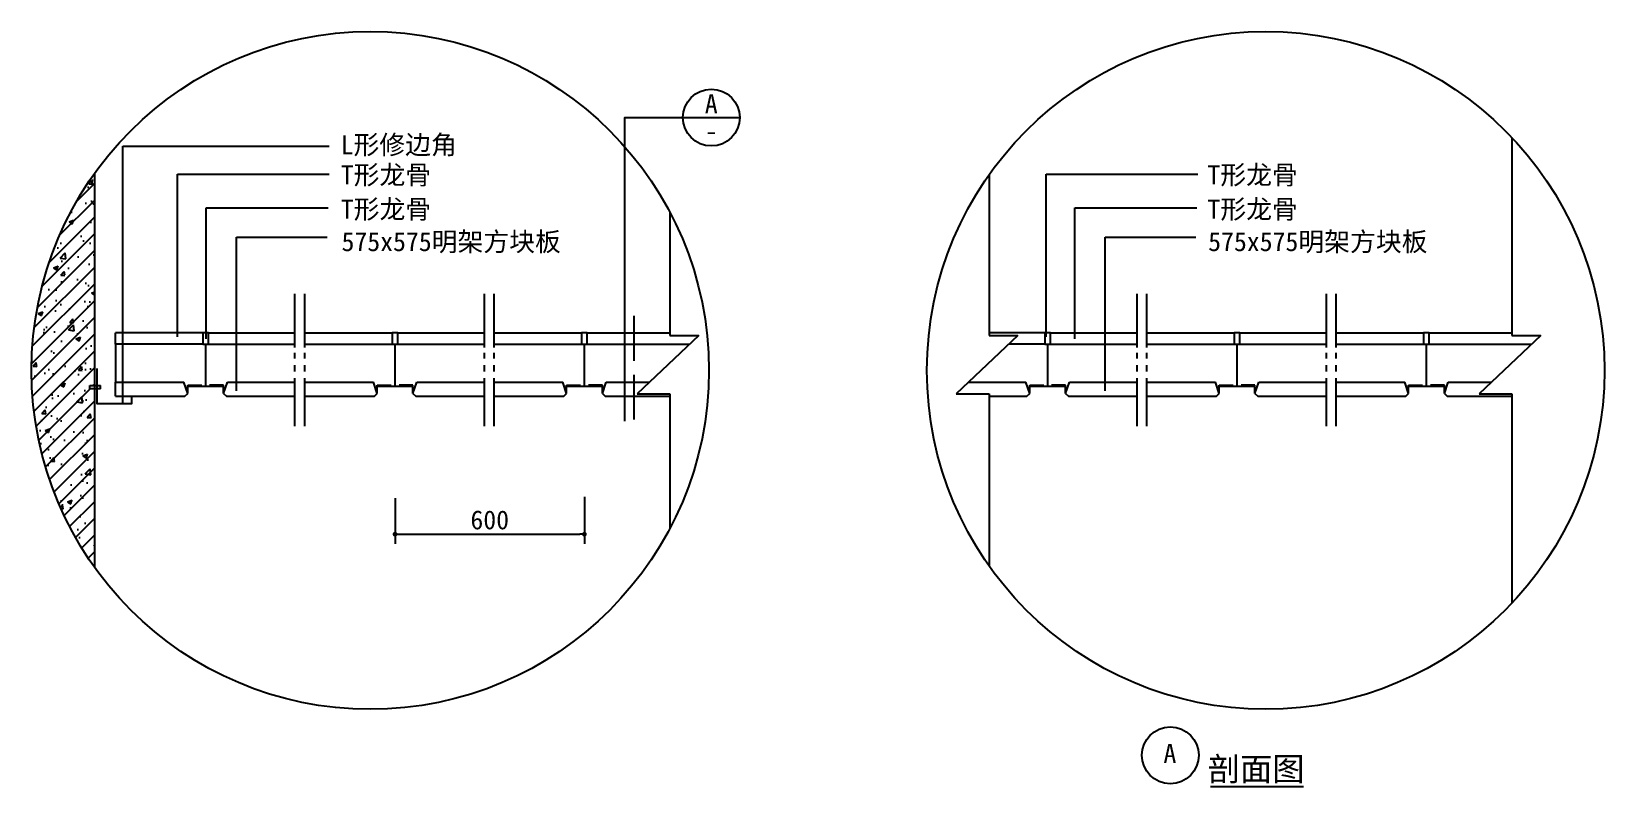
# Model space of a CAD drawing. Extents: x 206 to 5190, y 4518 to 6910.
import ezdxf
from ezdxf.enums import TextEntityAlignment as Align

# ---------------------------------------------------------------- set-up
doc = ezdxf.new("R2010")
doc.units = 0
doc.header["$LTSCALE"] = 0.2
doc.header["$MEASUREMENT"] = 0
doc.header["$PDMODE"] = 34
doc.header["$PDSIZE"] = 5
doc.layers.get('0').update_dxf_attribs({"linetype": 'CONTINUOUS'})
doc.layers.get('DEFPOINTS').update_dxf_attribs({"linetype": 'CONTINUOUS'})
for name, color, linetype in [('2', 2, 'CONTINUOUS'), ('3', 3, 'CONTINUOUS'), ('4', 4, 'CONTINUOUS'), ('7', 7, 'CONTINUOUS'), ('BH', 3, 'CONTINUOUS'), ('DIM', 3, 'CONTINUOUS'), ('TEXT', 3, 'CONTINUOUS')]:
    doc.layers.add(name, color=color, linetype=linetype)
doc.styles.add('HZ', font='')
doc.styles.get('HZ').set_extended_font_data('仿宋_GB2312')
doc.dimstyles.get("Standard").update_dxf_attribs({"dimscale": 0, "dimtxt": 2.5, "dimasz": 2.5, "dimexe": 1.25, "dimexo": 0.625, "dimtad": 1, "dimdec": 4, "dimtxsty": 'STANDARD', "dimcen": 2.5, "dimclrt": 7, "dimazin": 3, "dimtfac": 1, "dimtdec": 4, "dimtmove": 0, "dimatfit": 3, "dimtolj": 1, "dimtzin": 0})
doc.dimstyles.new('STANDARD$7', dxfattribs={"dimtxt": 20, "dimasz": 5, "dimexe": 0.18, "dimexo": 0.0625, "dimgap": 0.09, "dimtad": 1, "dimdec": 0, "dimzin": 0, "dimtxsty": 'STANDARD', "dimblk1": 'DOT', "dimblk2": 'DOT', "dimsah": 1, "dimcen": 0.09, "dimclrt": 7, "dimazin": 3, "dimtfac": 1, "dimtdec": 4, "dimtmove": 0, "dimatfit": 3, "dimtolj": 1, "dimtzin": 0})

# ---------------------------------------------------------------- blocks, each defined once
blk = doc.blocks.new('_DOT')
at = {"color": 0, "linetype": 'BYBLOCK'}
blk.add_line((-0.5, 0), (-1, 0), dxfattribs=at)
at = {"color": 0, "linetype": 'BYBLOCK', "const_width": 0.5}
blk.add_lwpolyline([(-0.25, 0, 1), (0.25, 0, 1)], format="xyb", close=True, dxfattribs=at)
blk = doc.blocks.new('*D1')
at = {"linetype": 'BYBLOCK'}
for p, q in [((7070.3, 5887.5), (7070.3, 5743.6)), ((7670.3, 5892.1), (7670.3, 5743.6)), ((7085.3, 5773.6), (7655.3, 5773.6))]:
    blk.add_line(p, q, dxfattribs=at)
at = {"layer": 'DEFPOINTS', "color": 0, "linetype": 'BYBLOCK'}
for p in [(7070.3, 5917.5), (7670.3, 5922.1), (7670.3, 5773.6)]:
    blk.add_point(p, dxfattribs=at)
at = {"linetype": 'BYBLOCK', "xscale": 15, "yscale": 15, "zscale": 15, "rotation": 180}
blk.add_blockref('_DOT', (7070.3, 5773.6), dxfattribs=at)
at = {"linetype": 'BYBLOCK', "xscale": 15, "yscale": 15, "zscale": 15}
blk.add_blockref('_DOT', (7670.3, 5773.6), dxfattribs=at)
at = {"linetype": 'BYBLOCK', "insert": (7370.3, 5818.6), "char_height": 60, "attachment_point": 5, "style": 'HZ'}
blk.add_mtext('\\A1;600', dxfattribs=at)

msp = doc.modelspace()

# ---------------------------------------------------------------- hatches: boundary and pattern name
at = {"layer": 'BH'}
h = msp.add_hatch(dxfattribs=at)
h.set_pattern_fill('ANSI31', color=256, scale=300, style=0)
h.set_pattern_definition([(45, (77976.98, 10443.267), (-26.516504, 26.516504), [])])
h.paths.add_polyline_path([(205.5, 5836.5, 0.156084), (404.9, 5213.4), (404.9, 5778.4), (390.5, 5778.4), (390.5, 5788.1), (404.9, 5788.1), (404.9, 6459.7, 0.156084)])
h = msp.add_hatch(dxfattribs=at)
h.set_pattern_fill('AR-CONC', color=256, scale=20, style=0)
h.set_pattern_definition([(50, (77976.98, 10443.27), (143.45204, -12.55043), [15, -165]), (355, (77976.98, 10443.27), (-27.75027, 150.43843), [12, -132]), (100.4514, (77988.93, 10442.22), (115.70188, 137.8879), [12.74804, -140.22842]), (46.1842, (77976.98, 10483.27), (213.4482, -33.1038), [22.5, -247.5]), (96.6356, (77994.77, 10480.5), (186.93254, 194.8236), [19.12206, -210.3426]), (351.1842, (77976.98, 10483.27), (186.9324, 194.8237), [18, -198]), (21, (77996.98, 10473.27), (119.38141, -80.52378), [15, -165]), (326, (77996.98, 10473.27), (48.66307, 145.03), [12, -132]), (71.4514, (78006.93, 10466.56), (168.04453, 64.5061), [12.74804, -140.22842]), (37.5, (77976.98, 10443.267), (2.43197, 66.57877), [0, -130.4, 0, -134, 0, -132.5]), (7.5, (77976.98, 10443.27), (52.61391, 78.88234), [0, -76.4, 0, -127.4, 0, -50.5]), (327.5, (77932.38, 10443.267), (106.764487, -4.510974), [0, -50, 0, -156, 0, -207]), (317.5, (77912.38, 10443.27), (116.63723, 20.021), [0, -65, 0, -103.6, 0, -147])])
h.paths.add_polyline_path([(404.9, 6459.7, 0.156084), (205.5, 5836.5, 0.156084), (404.9, 5213.4), (404.9, 5778.4), (390.5, 5778.4), (390.5, 5788.1), (404.9, 5788.1)])

# ---------------------------------------------------------------- linework, layer by layer
at = {"layer": '2'}
msp.add_line((404.9, 6459.7), (404.9, 5213.4), dxfattribs=at)
at = {"layer": '3'}
for p, q in [((4896.2, 6574.3), (4896.2, 5947.2)), ((3239.7, 6455.9), (3239.7, 5947.2)), ((2228.3, 6337.5), (2228.3, 5947.2)), ((1040.5, 5909.2), (1040.5, 6079.4)), ((1071.4, 5909.2), (1071.4, 6079.4)), ((1640.5, 5909.2), (1640.5, 6079.4)), ((1671.4, 5909.2), (1671.4, 6079.4)), ((3708.5, 5909.2), (3708.5, 6079.4)), ((3739.3, 5909.2), (3739.3, 6079.4)), ((4308.5, 5909.2), (4308.5, 6079.4)), ((4339.3, 5909.2), (4339.3, 6079.4)), ((2319.9, 5947.2), (2124.6, 5762.5)), ((2228.3, 5947.2), (2319.9, 5947.2)), ((3331.3, 5947.2), (3136, 5762.5)), ((3239.7, 5947.2), (3331.3, 5947.2)), ((4987.8, 5947.2), (4792.5, 5762.5)), ((4896.2, 5947.2), (4987.8, 5947.2)), ((1040.5, 5873.6), (1040.5, 5891.7)), ((1071.4, 5873.6), (1071.4, 5891.7)), ((1640.5, 5873.6), (1640.5, 5891.7)), ((1671.4, 5873.6), (1671.4, 5891.7)), ((3708.5, 5873.6), (3708.5, 5891.7)), ((3739.3, 5873.6), (3739.3, 5891.7)), ((4308.5, 5873.6), (4308.5, 5891.7)), ((4339.3, 5873.6), (4339.3, 5891.7)), ((1040.5, 5833), (1040.5, 5853.1)), ((1071.4, 5833), (1071.4, 5853.1)), ((1640.5, 5833), (1640.5, 5853.1)), ((1671.4, 5833), (1671.4, 5853.1)), ((3708.5, 5833), (3708.5, 5853.1)), ((3739.3, 5833), (3739.3, 5853.1)), ((4308.5, 5833), (4308.5, 5853.1)), ((4339.3, 5833), (4339.3, 5853.1)), ((1040.5, 5660), (1040.5, 5812)), ((1071.4, 5660), (1071.4, 5812)), ((1640.5, 5660), (1640.5, 5812)), ((1671.4, 5660), (1671.4, 5812)), ((3708.5, 5660), (3708.5, 5812)), ((3739.3, 5660), (3739.3, 5812)), ((4308.5, 5660), (4308.5, 5812)), ((4339.3, 5660), (4339.3, 5812)), ((2124.6, 5762.5), (2228.3, 5762.5)), ((2228.3, 5762.5), (2228.3, 5335.6)), ((3136, 5762.5), (3239.7, 5762.5)), ((3239.7, 5762.5), (3239.7, 5217.2)), ((4792.5, 5762.5), (4896.2, 5762.5)), ((4896.2, 5762.5), (4896.2, 5098.8))]:
    msp.add_line(p, q, dxfattribs=at)
for centre in [(1278.9, 5836.5), (4116.4, 5836.5)]:
    msp.add_circle(centre, 1073.4, dxfattribs=at)
at = {"layer": '4'}
for p, q in [((471.4, 5919.4), (471.4, 5954.9)), ((748.8, 5954.9), (471.4, 5954.9)), ((766.5, 5954.9), (1040.5, 5954.9)), ((1071.4, 5954.9), (1348.8, 5954.9)), ((1366.5, 5954.9), (1640.5, 5954.9)), ((1671.4, 5954.9), (1948.8, 5954.9)), ((1966.5, 5954.9), (2228.3, 5954.9)), ((3416.7, 5954.9), (3239.7, 5954.9)), ((3434.4, 5954.9), (3708.5, 5954.9)), ((3739.3, 5954.9), (4016.7, 5954.9)), ((4034.4, 5954.9), (4308.5, 5954.9)), ((4339.3, 5954.9), (4616.7, 5954.9)), ((4634.4, 5954.9), (4896.2, 5954.9)), ((748.8, 5919.4), (471.4, 5919.4)), ((471.4, 5919.4), (471.4, 5798.8)), ((757.6, 5786.5), (757.6, 5919.4)), ((766.5, 5919.4), (1040.5, 5919.4)), ((1071.4, 5919.4), (1348.8, 5919.4)), ((1357.6, 5786.5), (1357.6, 5919.4)), ((1366.5, 5919.4), (1640.5, 5919.4)), ((1671.4, 5919.4), (1948.8, 5919.4)), ((1957.6, 5786.5), (1957.6, 5919.4)), ((1966.5, 5919.4), (2290.5, 5919.4)), ((3416.7, 5919.4), (3301.9, 5919.4)), ((3425.5, 5786.5), (3425.5, 5919.4)), ((3434.4, 5919.4), (3708.5, 5919.4)), ((3739.3, 5919.4), (4016.7, 5919.4)), ((4025.5, 5786.5), (4025.5, 5919.4)), ((4034.4, 5919.4), (4308.5, 5919.4)), ((4339.3, 5919.4), (4616.7, 5919.4)), ((4625.5, 5786.5), (4625.5, 5919.4)), ((4634.4, 5919.4), (4958.4, 5919.4)), ((704.5, 5786.5), (810.8, 5786.5)), ((1304.5, 5786.5), (1410.8, 5786.5)), ((1904.5, 5786.5), (2010.8, 5786.5)), ((3372.4, 5786.5), (3478.7, 5786.5)), ((3972.4, 5786.5), (4078.7, 5786.5)), ((4572.4, 5786.5), (4678.7, 5786.5))]:
    msp.add_line(p, q, dxfattribs=at)
at = {"layer": '4', "color": 3}
msp.add_lwpolyline([(412.7, 5842.3), (412.7, 5731.6), (523.5, 5731.6), (523.5, 5753.7)], dxfattribs=at)
at = {"layer": '7'}
for p, q in [((390.5, 5778.4), (390.5, 5788.1)), ((390.5, 5788.1), (424.6, 5788.1)), ((424.6, 5778.4), (424.6, 5788.1)), ((471.4, 5754.5), (471.4, 5798.8)), ((471.4, 5798.8), (688.8, 5798.8)), ((700.8, 5763.4), (688.8, 5798.8)), ((700.8, 5763.4), (700.8, 5790)), ((700.8, 5790), (745.1, 5790)), ((814.4, 5790), (770.1, 5790)), ((814.4, 5763.4), (826.5, 5798.8)), ((814.4, 5763.4), (814.4, 5790)), ((826.5, 5798.8), (1040.5, 5798.8)), ((1071.4, 5798.8), (1288.8, 5798.8)), ((1300.8, 5763.4), (1288.8, 5798.8)), ((1300.8, 5763.4), (1300.8, 5790)), ((1300.8, 5790), (1345.1, 5790)), ((1414.4, 5790), (1370.1, 5790)), ((1414.4, 5763.4), (1426.5, 5798.8)), ((1414.4, 5763.4), (1414.4, 5790)), ((1426.5, 5798.8), (1640.5, 5798.8)), ((1671.4, 5798.8), (1888.8, 5798.8)), ((1900.8, 5763.4), (1888.8, 5798.8)), ((1900.8, 5790), (1945.1, 5790)), ((1900.8, 5763.4), (1900.8, 5790)), ((2014.4, 5790), (1970.1, 5790)), ((2014.4, 5763.4), (2026.5, 5798.8)), ((2014.4, 5763.4), (2014.4, 5790)), ((2026.5, 5798.8), (2163, 5798.8)), ((3174.4, 5798.8), (3356.7, 5798.8)), ((3368.7, 5763.4), (3356.7, 5798.8)), ((3368.7, 5763.4), (3368.7, 5790)), ((3368.7, 5790), (3413, 5790)), ((3482.3, 5790), (3438, 5790)), ((3482.3, 5763.4), (3494.4, 5798.8)), ((3482.3, 5763.4), (3482.3, 5790)), ((3494.4, 5798.8), (3708.5, 5798.8)), ((3739.3, 5798.8), (3956.7, 5798.8)), ((3968.7, 5763.4), (3956.7, 5798.8)), ((3968.7, 5763.4), (3968.7, 5790)), ((3968.7, 5790), (4013, 5790)), ((4082.3, 5790), (4038, 5790)), ((4082.3, 5763.4), (4094.4, 5798.8)), ((4082.3, 5763.4), (4082.3, 5790)), ((4094.4, 5798.8), (4308.5, 5798.8)), ((4339.3, 5798.8), (4556.7, 5798.8)), ((4568.7, 5763.4), (4556.7, 5798.8)), ((4568.7, 5763.4), (4568.7, 5790)), ((4568.7, 5790), (4613, 5790)), ((4682.3, 5790), (4638, 5790)), ((4682.3, 5763.4), (4694.4, 5798.8)), ((4682.3, 5763.4), (4682.3, 5790)), ((4694.4, 5798.8), (4830.9, 5798.8)), ((424.6, 5778.4), (390.5, 5778.4)), ((471.4, 5754.5), (692, 5754.5)), ((692, 5754.5), (700.8, 5763.4)), ((814.4, 5763.4), (823.3, 5754.5)), ((823.3, 5754.5), (1040.5, 5754.5)), ((1071.4, 5754.5), (1292, 5754.5)), ((1292, 5754.5), (1300.8, 5763.4)), ((1414.4, 5763.4), (1423.3, 5754.5)), ((1423.3, 5754.5), (1640.5, 5754.5)), ((1671.4, 5754.5), (1892, 5754.5)), ((1892, 5754.5), (1900.8, 5763.4)), ((2014.4, 5763.4), (2023.3, 5754.5)), ((2023.3, 5754.5), (2228.3, 5754.5)), ((3239.7, 5754.5), (3359.9, 5754.5)), ((3359.9, 5754.5), (3368.7, 5763.4)), ((3482.3, 5763.4), (3491.2, 5754.5)), ((3491.2, 5754.5), (3708.5, 5754.5)), ((3739.3, 5754.5), (3959.9, 5754.5)), ((3959.9, 5754.5), (3968.7, 5763.4)), ((4082.3, 5763.4), (4091.2, 5754.5)), ((4091.2, 5754.5), (4308.5, 5754.5)), ((4339.3, 5754.5), (4559.9, 5754.5)), ((4559.9, 5754.5), (4568.7, 5763.4)), ((4682.3, 5763.4), (4691.2, 5754.5)), ((4691.2, 5754.5), (4896.2, 5754.5))]:
    msp.add_line(p, q, dxfattribs=at)
for points in [[(748.8, 5919.4), (766.5, 5919.4), (766.5, 5954.9), (748.8, 5954.9)], [(1348.8, 5919.4), (1366.5, 5919.4), (1366.5, 5954.9), (1348.8, 5954.9)], [(1948.8, 5919.4), (1966.5, 5919.4), (1966.5, 5954.9), (1948.8, 5954.9)], [(3416.7, 5919.4), (3434.4, 5919.4), (3434.4, 5954.9), (3416.7, 5954.9)], [(4016.7, 5919.4), (4034.4, 5919.4), (4034.4, 5954.9), (4016.7, 5954.9)], [(4616.7, 5919.4), (4634.4, 5919.4), (4634.4, 5954.9), (4616.7, 5954.9)]]:
    msp.add_lwpolyline(points, close=True, dxfattribs=at)
at = {"layer": 'DIM'}
for points in [[(2085.3, 5675.7), (2085.3, 6637.3), (2269.7, 6637.3)], [(2269.7, 6637.3), (2449.7, 6637.3)]]:
    msp.add_lwpolyline(points, dxfattribs=at)
at = {"layer": 'DIM', "color": 1}
for points in [[(2115.3, 5866.9), (2115.3, 6008.9)], [(2115.3, 5680.8), (2115.3, 5822.8)]]:
    msp.add_lwpolyline(points, dxfattribs=at)
at = {"layer": 'DIM'}
msp.add_circle((2359.7, 6637.3), 90, dxfattribs=at)
at = {"layer": 'TEXT', "color": 6}
msp.add_line((3941.7, 4518.4), (4235.5, 4518.4), dxfattribs=at)
at = {"layer": 'TEXT'}
msp.add_circle((3813.9, 4617.4), 90, dxfattribs=at)

# ---------------------------------------------------------------- texts
at = {"layer": '3', "color": 3, "style": 'HZ'}
for s, p in [('L形修边角', (1185.1, 6521.2)), ('T形龙骨', (1185.6, 6425.7)), ('T形龙骨', (3931.6, 6425.7)), ('T形龙骨', (1185.6, 6317.2)), ('T形龙骨', (3931.6, 6317.2)), ('575x575明架方块板', (1188, 6214.2)), ('575x575明架方块板', (3934, 6214.2))]:
    msp.add_text(s, height=60, dxfattribs=at).set_placement(p)
at = {"layer": 'DIM', "style": 'HZ'}
for s, p in [('A', (2359.5, 6650.9)), ('-', (2359.3, 6564.9))]:
    msp.add_text(s, height=60, dxfattribs=at).set_placement(p, align=Align.CENTER)
at = {"layer": 'TEXT', "style": 'HZ'}
msp.add_text('A', height=60, dxfattribs=at).set_placement((3812.7, 4593.2), align=Align.CENTER)
msp.add_text('剖面图', height=75, dxfattribs=at).set_placement((3932.5, 4536.3))

# ---------------------------------------------------------------- dimensions: what is measured, and where the dimension line sits
at = {"layer": 'DIM'}
dim = msp.add_linear_dim(base=(1957.6, 5317.5), p1=(1357.6, 5461.4), p2=(1957.6, 5466), text='600', dimstyle='STANDARD', override={"dimscale": 30, "dimtxt": 2, "dimasz": 0.5, "dimexe": 1, "dimexo": 1, "dimgap": 0.5, "dimdec": 0, "dimtxsty": 'HZ', "dimblk1": 'DOT', "dimblk2": 'DOT', "dimsah": 1, "dimcen": 0, "dimclrd": 256, "dimclre": 256, "dimclrt": 256, "dimtfac": 0.5, "dimtdec": 0}, dxfattribs=at)
dim.commit()
dim.dimension.update_dxf_attribs({"geometry": '*D1', "text_midpoint": (1657.6, 5362.5), "insert": (-5712.7, -456.1)})

# ---------------------------------------------------------------- leaders
for points in [[(495.1, 5731.6), (495.1, 6546.2), (1148.9, 6546.2)], [(668.5, 5942.5), (668.5, 6458.3), (1148.5, 6458.3)], [(3421.1, 5942.5), (3421.1, 6458.3), (3901.1, 6458.3)], [(758.9, 5936.3), (758.9, 6351.1), (1145.4, 6351.1)], [(3511.5, 5936.3), (3511.5, 6351.1), (3898, 6351.1)], [(855.5, 5771.2), (855.5, 6258.4), (1142.2, 6258.4)], [(3608.1, 5771.2), (3608.1, 6258.4), (3894.9, 6258.4)]]:
    msp.add_leader(points, dimstyle='STANDARD$7', override={"dimscale": 30, "dimtxt": 2, "dimasz": 0.5, "dimexe": 1, "dimexo": 1, "dimgap": 0.5, "dimdec": 0, "dimtxsty": 'HZ', "dimcen": 0, "dimclrd": 256, "dimclre": 256, "dimclrt": 256, "dimtfac": 0.5, "dimtdec": 0}, dxfattribs=at)

doc.saveas('drawing.dxf')
